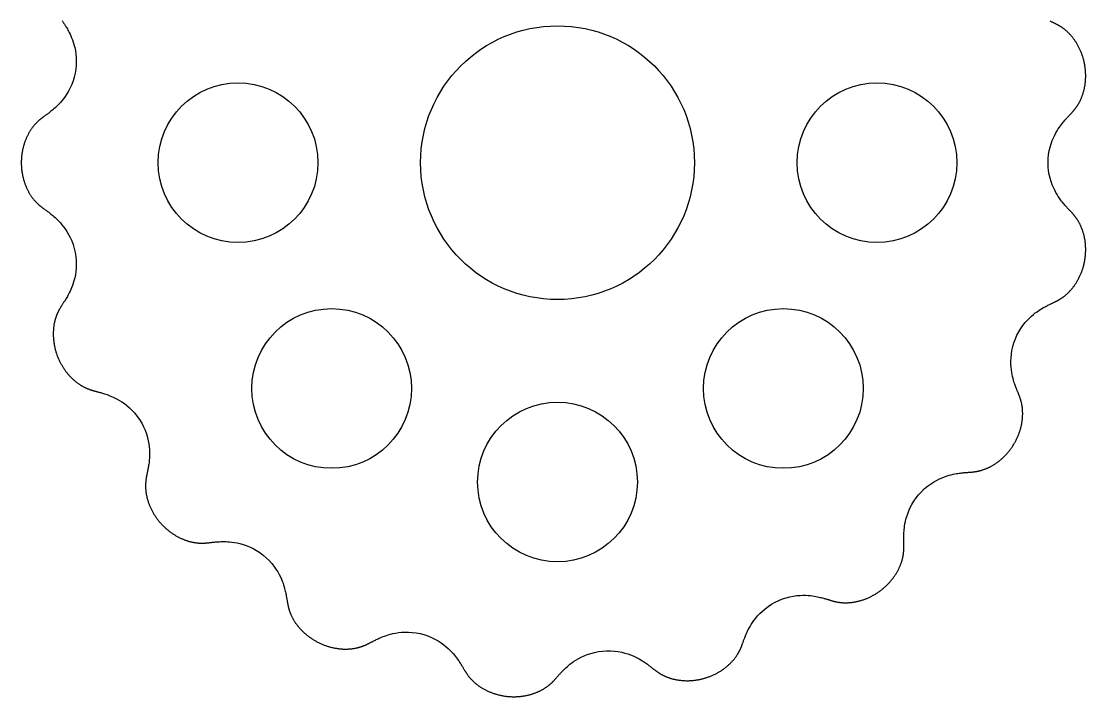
# Model space of a CAD drawing. Header units: metres. Extents: x -22.5 to 24.1, y -23.4 to 23.4.
# Drawn here: x -22.5 to 24.15, y -23.41 to 6.2 of the extents above; entities that cross this region are included whole.
import ezdxf

# ---------------------------------------------------------------- set-up
doc = ezdxf.new("R2010")
doc.units = ezdxf.units.M

msp = doc.modelspace()

# ---------------------------------------------------------------- linework, layer by layer
at = {"color": 7}
msp.add_lwpolyline([(-20.702, 6.218), (-20.689, 6.198), (-20.675, 6.177), (-20.661, 6.155), (-20.646, 6.132), (-20.63, 6.107), (-20.613, 6.08), (-20.594, 6.051), (-20.575, 6.02), (-20.554, 5.986), (-20.531, 5.949), (-20.507, 5.909), (-20.482, 5.864), (-20.454, 5.815), (-20.425, 5.761), (-20.395, 5.701), (-20.362, 5.635), (-20.329, 5.561), (-20.294, 5.479), (-20.259, 5.388), (-20.224, 5.287), (-20.19, 5.176), (-20.159, 5.053), (-20.131, 4.919), (-20.109, 4.773), (-20.094, 4.618), (-20.089, 4.453), (-20.093, 4.282), (-20.11, 4.106), (-20.138, 3.93), (-20.178, 3.756), (-20.228, 3.589), (-20.288, 3.429), (-20.354, 3.28), (-20.425, 3.143), (-20.499, 3.019), (-20.573, 2.906), (-20.646, 2.806), (-20.717, 2.717), (-20.786, 2.637), (-20.851, 2.567), (-20.912, 2.505), (-20.969, 2.45), (-21.022, 2.401), (-21.071, 2.358), (-21.117, 2.319), (-21.159, 2.284), (-21.198, 2.253), (-21.235, 2.224), (-21.268, 2.199), (-21.299, 2.175), (-21.329, 2.153), (-21.356, 2.133), (-21.381, 2.115), (-21.405, 2.098), (-21.427, 2.082), (-21.448, 2.066), (-21.468, 2.052), (-21.487, 2.038), (-21.505, 2.025), (-21.522, 2.012), (-21.539, 2), (-21.555, 1.988), (-21.571, 1.976), (-21.586, 1.965), (-21.601, 1.953), (-21.616, 1.942), (-21.63, 1.931), (-21.644, 1.92), (-21.658, 1.909), (-21.672, 1.897), (-21.685, 1.886), (-21.699, 1.874), (-21.713, 1.863), (-21.726, 1.851), (-21.74, 1.839), (-21.753, 1.827), (-21.767, 1.814), (-21.781, 1.801), (-21.794, 1.788), (-21.808, 1.775), (-21.822, 1.761), (-21.836, 1.747), (-21.85, 1.733), (-21.864, 1.718), (-21.878, 1.703), (-21.892, 1.688), (-21.906, 1.672), (-21.92, 1.656), (-21.934, 1.639), (-21.949, 1.622), (-21.963, 1.604), (-21.977, 1.586), (-21.992, 1.568), (-22.006, 1.549), (-22.021, 1.53), (-22.035, 1.51), (-22.05, 1.49), (-22.064, 1.469), (-22.078, 1.448), (-22.093, 1.426), (-22.107, 1.404), (-22.121, 1.382), (-22.135, 1.359), (-22.149, 1.335), (-22.163, 1.311), (-22.177, 1.287), (-22.19, 1.262), (-22.204, 1.236), (-22.217, 1.211), (-22.23, 1.184), (-22.243, 1.158), (-22.256, 1.131), (-22.269, 1.103), (-22.281, 1.075), (-22.293, 1.047), (-22.305, 1.018), (-22.317, 0.989), (-22.328, 0.959), (-22.339, 0.929), (-22.35, 0.899), (-22.36, 0.868), (-22.37, 0.837), (-22.38, 0.806), (-22.39, 0.774), (-22.399, 0.742), (-22.408, 0.709), (-22.416, 0.677), (-22.424, 0.644), (-22.432, 0.611), (-22.44, 0.577), (-22.446, 0.543), (-22.453, 0.51), (-22.459, 0.475), (-22.465, 0.441), (-22.47, 0.406), (-22.475, 0.372), (-22.48, 0.337), (-22.484, 0.302), (-22.487, 0.267), (-22.49, 0.231), (-22.493, 0.196), (-22.495, 0.16), (-22.497, 0.125), (-22.499, 0.089), (-22.499, 0.054), (-22.5, 0.018), (-22.5, -0.018), (-22.499, -0.054), (-22.499, -0.089), (-22.497, -0.125), (-22.495, -0.16), (-22.493, -0.196), (-22.49, -0.231), (-22.487, -0.267), (-22.484, -0.302), (-22.48, -0.337), (-22.475, -0.372), (-22.47, -0.406), (-22.465, -0.441), (-22.459, -0.475), (-22.453, -0.51), (-22.446, -0.543), (-22.44, -0.577), (-22.432, -0.611), (-22.424, -0.644), (-22.416, -0.677), (-22.408, -0.709), (-22.399, -0.742), (-22.39, -0.774), (-22.38, -0.806), (-22.37, -0.837), (-22.36, -0.868), (-22.35, -0.899), (-22.339, -0.929), (-22.328, -0.959), (-22.317, -0.989), (-22.305, -1.018), (-22.293, -1.047), (-22.281, -1.075), (-22.269, -1.103), (-22.256, -1.131), (-22.243, -1.158), (-22.23, -1.184), (-22.217, -1.211), (-22.204, -1.236), (-22.19, -1.262), (-22.177, -1.287), (-22.163, -1.311), (-22.149, -1.335), (-22.135, -1.359), (-22.121, -1.382), (-22.107, -1.404), (-22.093, -1.426), (-22.078, -1.448), (-22.064, -1.469), (-22.05, -1.49), (-22.035, -1.51), (-22.021, -1.53), (-22.006, -1.549), (-21.992, -1.568), (-21.977, -1.586), (-21.963, -1.604), (-21.949, -1.622), (-21.934, -1.639), (-21.92, -1.656), (-21.906, -1.672), (-21.892, -1.688), (-21.878, -1.703), (-21.864, -1.718), (-21.85, -1.733), (-21.836, -1.747), (-21.822, -1.761), (-21.808, -1.775), (-21.794, -1.788), (-21.781, -1.801), (-21.767, -1.814), (-21.753, -1.827), (-21.74, -1.839), (-21.726, -1.851), (-21.713, -1.863), (-21.699, -1.874), (-21.685, -1.886), (-21.672, -1.897), (-21.658, -1.909), (-21.644, -1.92), (-21.63, -1.931), (-21.616, -1.942), (-21.601, -1.953), (-21.586, -1.965), (-21.571, -1.976), (-21.555, -1.988), (-21.539, -2), (-21.522, -2.012), (-21.505, -2.025), (-21.487, -2.038), (-21.468, -2.052), (-21.448, -2.066), (-21.427, -2.082), (-21.405, -2.098), (-21.381, -2.115), (-21.356, -2.133), (-21.329, -2.153), (-21.299, -2.175), (-21.268, -2.199), (-21.235, -2.224), (-21.198, -2.253), (-21.159, -2.284), (-21.117, -2.319), (-21.071, -2.358), (-21.022, -2.401), (-20.969, -2.45), (-20.912, -2.505), (-20.851, -2.567), (-20.786, -2.637), (-20.717, -2.717), (-20.646, -2.806), (-20.573, -2.906), (-20.499, -3.019), (-20.425, -3.143), (-20.354, -3.28), (-20.288, -3.429), (-20.228, -3.589), (-20.178, -3.756), (-20.138, -3.93), (-20.11, -4.106), (-20.093, -4.282), (-20.089, -4.453), (-20.094, -4.618), (-20.109, -4.773), (-20.131, -4.919), (-20.159, -5.053), (-20.19, -5.176), (-20.224, -5.287), (-20.259, -5.388), (-20.294, -5.479), (-20.329, -5.561), (-20.362, -5.635), (-20.395, -5.701), (-20.425, -5.761), (-20.454, -5.815), (-20.482, -5.864), (-20.507, -5.909), (-20.531, -5.949), (-20.554, -5.986), (-20.575, -6.02), (-20.594, -6.051), (-20.613, -6.08), (-20.63, -6.107), (-20.646, -6.132), (-20.661, -6.155), (-20.675, -6.177), (-20.689, -6.198), (-20.702, -6.218), (-20.714, -6.237), (-20.726, -6.255), (-20.737, -6.273), (-20.748, -6.29), (-20.758, -6.307), (-20.768, -6.323), (-20.778, -6.339), (-20.788, -6.355), (-20.797, -6.371), (-20.806, -6.386), (-20.815, -6.402), (-20.824, -6.417), (-20.833, -6.433), (-20.841, -6.448), (-20.85, -6.464), (-20.858, -6.48), (-20.867, -6.496), (-20.875, -6.512), (-20.883, -6.529), (-20.891, -6.546), (-20.899, -6.563), (-20.907, -6.58), (-20.915, -6.598), (-20.923, -6.616), (-20.931, -6.634), (-20.939, -6.653), (-20.946, -6.672), (-20.954, -6.691), (-20.961, -6.711), (-20.969, -6.731), (-20.976, -6.752), (-20.983, -6.773), (-20.99, -6.794), (-20.997, -6.816), (-21.004, -6.838), (-21.011, -6.861), (-21.017, -6.884), (-21.024, -6.908), (-21.03, -6.932), (-21.036, -6.956), (-21.042, -6.981), (-21.047, -7.006), (-21.052, -7.032), (-21.058, -7.058), (-21.062, -7.084), (-21.067, -7.111), (-21.071, -7.138), (-21.075, -7.166), (-21.079, -7.194), (-21.083, -7.223), (-21.086, -7.251), (-21.089, -7.28), (-21.091, -7.31), (-21.094, -7.34), (-21.095, -7.37), (-21.097, -7.4), (-21.098, -7.431), (-21.099, -7.462), (-21.099, -7.494), (-21.099, -7.525), (-21.099, -7.557), (-21.098, -7.589), (-21.097, -7.622), (-21.095, -7.654), (-21.093, -7.687), (-21.091, -7.72), (-21.088, -7.753), (-21.084, -7.786), (-21.081, -7.82), (-21.076, -7.854), (-21.072, -7.887), (-21.066, -7.921), (-21.061, -7.955), (-21.055, -7.989), (-21.048, -8.023), (-21.041, -8.057), (-21.034, -8.091), (-21.026, -8.126), (-21.018, -8.16), (-21.009, -8.194), (-21, -8.228), (-20.99, -8.262), (-20.98, -8.296), (-20.969, -8.33), (-20.958, -8.364), (-20.947, -8.398), (-20.935, -8.431), (-20.922, -8.465), (-20.91, -8.498), (-20.896, -8.531), (-20.883, -8.564), (-20.869, -8.597), (-20.854, -8.629), (-20.84, -8.662), (-20.824, -8.694), (-20.809, -8.726), (-20.793, -8.757), (-20.776, -8.789), (-20.76, -8.82), (-20.743, -8.85), (-20.725, -8.881), (-20.708, -8.911), (-20.69, -8.94), (-20.671, -8.97), (-20.653, -8.999), (-20.634, -9.027), (-20.615, -9.056), (-20.595, -9.084), (-20.576, -9.111), (-20.556, -9.138), (-20.536, -9.165), (-20.515, -9.191), (-20.495, -9.217), (-20.474, -9.242), (-20.453, -9.267), (-20.432, -9.292), (-20.411, -9.316), (-20.39, -9.339), (-20.369, -9.362), (-20.347, -9.385), (-20.326, -9.407), (-20.304, -9.429), (-20.282, -9.45), (-20.261, -9.471), (-20.239, -9.491), (-20.217, -9.511), (-20.195, -9.531), (-20.174, -9.549), (-20.152, -9.568), (-20.13, -9.586), (-20.109, -9.603), (-20.087, -9.62), (-20.066, -9.637), (-20.044, -9.653), (-20.023, -9.668), (-20.002, -9.683), (-19.981, -9.698), (-19.96, -9.712), (-19.939, -9.726), (-19.918, -9.739), (-19.898, -9.752), (-19.878, -9.765), (-19.857, -9.777), (-19.838, -9.789), (-19.818, -9.8), (-19.798, -9.811), (-19.779, -9.821), (-19.76, -9.831), (-19.741, -9.841), (-19.722, -9.85), (-19.703, -9.859), (-19.685, -9.868), (-19.667, -9.877), (-19.649, -9.885), (-19.631, -9.893), (-19.613, -9.9), (-19.596, -9.907), (-19.578, -9.914), (-19.561, -9.921), (-19.544, -9.928), (-19.527, -9.934), (-19.51, -9.94), (-19.493, -9.946), (-19.476, -9.952), (-19.459, -9.958), (-19.442, -9.963), (-19.425, -9.969), (-19.408, -9.974), (-19.391, -9.979), (-19.373, -9.985), (-19.355, -9.99), (-19.337, -9.995), (-19.319, -10), (-19.299, -10.006), (-19.279, -10.011), (-19.259, -10.017), (-19.237, -10.022), (-19.215, -10.028), (-19.191, -10.035), (-19.167, -10.041), (-19.14, -10.048), (-19.112, -10.055), (-19.083, -10.063), (-19.051, -10.072), (-19.016, -10.081), (-18.979, -10.092), (-18.94, -10.103), (-18.896, -10.116), (-18.849, -10.131), (-18.798, -10.148), (-18.743, -10.167), (-18.682, -10.189), (-18.616, -10.214), (-18.545, -10.244), (-18.467, -10.278), (-18.383, -10.319), (-18.292, -10.366), (-18.195, -10.422), (-18.091, -10.486), (-17.983, -10.562), (-17.87, -10.648), (-17.754, -10.748), (-17.639, -10.859), (-17.525, -10.984), (-17.416, -11.12), (-17.314, -11.265), (-17.221, -11.418), (-17.14, -11.575), (-17.07, -11.733), (-17.013, -11.89), (-16.968, -12.042), (-16.934, -12.187), (-16.909, -12.324), (-16.893, -12.452), (-16.882, -12.571), (-16.877, -12.68), (-16.877, -12.78), (-16.879, -12.871), (-16.883, -12.953), (-16.889, -13.028), (-16.896, -13.097), (-16.903, -13.159), (-16.911, -13.216), (-16.919, -13.267), (-16.926, -13.315), (-16.934, -13.358), (-16.941, -13.398), (-16.949, -13.435), (-16.955, -13.469), (-16.962, -13.501), (-16.968, -13.53), (-16.974, -13.558), (-16.979, -13.584), (-16.984, -13.609), (-16.989, -13.632), (-16.994, -13.655), (-16.998, -13.676), (-17.002, -13.697), (-17.006, -13.717), (-17.01, -13.736), (-17.013, -13.755), (-17.017, -13.774), (-17.02, -13.792), (-17.023, -13.81), (-17.026, -13.828), (-17.029, -13.846), (-17.032, -13.863), (-17.034, -13.881), (-17.036, -13.899), (-17.039, -13.916), (-17.041, -13.934), (-17.043, -13.952), (-17.045, -13.97), (-17.046, -13.989), (-17.048, -14.007), (-17.049, -14.026), (-17.051, -14.045), (-17.052, -14.064), (-17.053, -14.084), (-17.053, -14.103), (-17.054, -14.124), (-17.054, -14.144), (-17.054, -14.165), (-17.054, -14.186), (-17.054, -14.207), (-17.053, -14.229), (-17.052, -14.251), (-17.051, -14.274), (-17.05, -14.297), (-17.048, -14.32), (-17.046, -14.343), (-17.044, -14.367), (-17.042, -14.391), (-17.039, -14.416), (-17.036, -14.441), (-17.032, -14.466), (-17.028, -14.491), (-17.024, -14.517), (-17.02, -14.543), (-17.015, -14.569), (-17.009, -14.596), (-17.004, -14.623), (-16.998, -14.65), (-16.991, -14.678), (-16.984, -14.705), (-16.977, -14.733), (-16.969, -14.762), (-16.961, -14.79), (-16.952, -14.818), (-16.943, -14.847), (-16.934, -14.876), (-16.924, -14.905), (-16.913, -14.934), (-16.902, -14.964), (-16.891, -14.993), (-16.879, -15.023), (-16.867, -15.052), (-16.854, -15.082), (-16.841, -15.112), (-16.828, -15.142), (-16.813, -15.172), (-16.799, -15.202), (-16.784, -15.231), (-16.768, -15.261), (-16.752, -15.291), (-16.736, -15.321), (-16.719, -15.351), (-16.702, -15.38), (-16.684, -15.41), (-16.666, -15.439), (-16.647, -15.469), (-16.628, -15.498), (-16.608, -15.527), (-16.588, -15.556), (-16.568, -15.584), (-16.547, -15.613), (-16.526, -15.641), (-16.504, -15.669), (-16.482, -15.697), (-16.459, -15.725), (-16.437, -15.752), (-16.413, -15.779), (-16.39, -15.806), (-16.366, -15.833), (-16.342, -15.859), (-16.317, -15.885), (-16.292, -15.91), (-16.267, -15.935), (-16.242, -15.96), (-16.216, -15.985), (-16.19, -16.009), (-16.164, -16.033), (-16.137, -16.056), (-16.111, -16.079), (-16.084, -16.102), (-16.057, -16.124), (-16.029, -16.146), (-16.002, -16.167), (-15.974, -16.188), (-15.946, -16.208), (-15.918, -16.228), (-15.89, -16.248), (-15.862, -16.267), (-15.834, -16.285), (-15.806, -16.304), (-15.777, -16.321), (-15.749, -16.339), (-15.72, -16.355), (-15.692, -16.372), (-15.664, -16.388), (-15.635, -16.403), (-15.607, -16.418), (-15.578, -16.432), (-15.55, -16.446), (-15.522, -16.46), (-15.494, -16.473), (-15.466, -16.485), (-15.438, -16.497), (-15.41, -16.509), (-15.382, -16.52), (-15.355, -16.531), (-15.328, -16.541), (-15.3, -16.551), (-15.274, -16.561), (-15.247, -16.57), (-15.22, -16.578), (-15.194, -16.586), (-15.168, -16.594), (-15.142, -16.601), (-15.117, -16.608), (-15.091, -16.615), (-15.066, -16.621), (-15.042, -16.627), (-15.017, -16.632), (-14.993, -16.637), (-14.969, -16.642), (-14.946, -16.646), (-14.923, -16.65), (-14.9, -16.654), (-14.877, -16.657), (-14.855, -16.661), (-14.833, -16.663), (-14.811, -16.666), (-14.79, -16.668), (-14.769, -16.67), (-14.748, -16.672), (-14.728, -16.674), (-14.708, -16.675), (-14.688, -16.676), (-14.669, -16.677), (-14.649, -16.678), (-14.63, -16.678), (-14.611, -16.679), (-14.593, -16.679), (-14.575, -16.679), (-14.556, -16.679), (-14.538, -16.678), (-14.52, -16.678), (-14.503, -16.677), (-14.485, -16.676), (-14.467, -16.675), (-14.449, -16.674), (-14.431, -16.673), (-14.413, -16.672), (-14.395, -16.671), (-14.376, -16.669), (-14.358, -16.667), (-14.338, -16.665), (-14.319, -16.664), (-14.298, -16.661), (-14.277, -16.659), (-14.256, -16.657), (-14.233, -16.654), (-14.209, -16.652), (-14.184, -16.649), (-14.157, -16.646), (-14.129, -16.642), (-14.099, -16.639), (-14.066, -16.636), (-14.032, -16.632), (-13.994, -16.628), (-13.953, -16.625), (-13.909, -16.621), (-13.861, -16.618), (-13.809, -16.615), (-13.751, -16.612), (-13.688, -16.611), (-13.619, -16.61), (-13.543, -16.612), (-13.46, -16.615), (-13.369, -16.622), (-13.269, -16.632), (-13.161, -16.647), (-13.043, -16.669), (-12.917, -16.698), (-12.782, -16.736), (-12.64, -16.784), (-12.492, -16.843), (-12.342, -16.915), (-12.19, -17), (-12.042, -17.096), (-11.899, -17.203), (-11.764, -17.318), (-11.639, -17.44), (-11.527, -17.564), (-11.427, -17.69), (-11.339, -17.814), (-11.264, -17.934), (-11.2, -18.049), (-11.145, -18.157), (-11.099, -18.259), (-11.061, -18.353), (-11.029, -18.44), (-11.002, -18.521), (-10.979, -18.594), (-10.96, -18.662), (-10.944, -18.724), (-10.93, -18.781), (-10.918, -18.833), (-10.908, -18.881), (-10.899, -18.925), (-10.892, -18.965), (-10.885, -19.003), (-10.879, -19.038), (-10.873, -19.07), (-10.868, -19.101), (-10.863, -19.129), (-10.859, -19.156), (-10.855, -19.181), (-10.851, -19.205), (-10.847, -19.228), (-10.843, -19.249), (-10.839, -19.27), (-10.836, -19.291), (-10.832, -19.31), (-10.829, -19.329), (-10.825, -19.348), (-10.822, -19.366), (-10.818, -19.384), (-10.814, -19.402), (-10.811, -19.419), (-10.807, -19.437), (-10.803, -19.454), (-10.799, -19.472), (-10.794, -19.489), (-10.79, -19.506), (-10.785, -19.524), (-10.781, -19.541), (-10.776, -19.559), (-10.771, -19.577), (-10.765, -19.595), (-10.759, -19.613), (-10.754, -19.631), (-10.747, -19.65), (-10.741, -19.668), (-10.734, -19.687), (-10.727, -19.706), (-10.72, -19.726), (-10.712, -19.745), (-10.704, -19.765), (-10.696, -19.785), (-10.687, -19.805), (-10.678, -19.826), (-10.669, -19.847), (-10.659, -19.868), (-10.649, -19.889), (-10.638, -19.91), (-10.627, -19.932), (-10.616, -19.954), (-10.604, -19.976), (-10.592, -19.998), (-10.579, -20.02), (-10.566, -20.042), (-10.552, -20.065), (-10.538, -20.088), (-10.524, -20.111), (-10.509, -20.134), (-10.494, -20.157), (-10.478, -20.18), (-10.461, -20.204), (-10.445, -20.227), (-10.427, -20.25), (-10.41, -20.274), (-10.391, -20.297), (-10.373, -20.321), (-10.353, -20.344), (-10.334, -20.368), (-10.314, -20.391), (-10.293, -20.415), (-10.272, -20.438), (-10.25, -20.462), (-10.228, -20.485), (-10.206, -20.508), (-10.183, -20.531), (-10.159, -20.554), (-10.136, -20.577), (-10.111, -20.599), (-10.087, -20.622), (-10.061, -20.644), (-10.036, -20.666), (-10.01, -20.688), (-9.983, -20.71), (-9.957, -20.731), (-9.929, -20.752), (-9.902, -20.773), (-9.874, -20.794), (-9.846, -20.814), (-9.817, -20.834), (-9.788, -20.854), (-9.759, -20.874), (-9.729, -20.893), (-9.699, -20.912), (-9.669, -20.93), (-9.638, -20.948), (-9.607, -20.966), (-9.576, -20.983), (-9.545, -21), (-9.513, -21.017), (-9.481, -21.033), (-9.449, -21.049), (-9.417, -21.064), (-9.385, -21.079), (-9.352, -21.094), (-9.32, -21.108), (-9.287, -21.121), (-9.254, -21.135), (-9.221, -21.147), (-9.188, -21.16), (-9.155, -21.172), (-9.121, -21.183), (-9.088, -21.194), (-9.055, -21.205), (-9.021, -21.215), (-8.988, -21.224), (-8.955, -21.233), (-8.921, -21.242), (-8.888, -21.25), (-8.855, -21.258), (-8.822, -21.265), (-8.789, -21.272), (-8.756, -21.278), (-8.723, -21.284), (-8.691, -21.29), (-8.658, -21.295), (-8.626, -21.299), (-8.594, -21.304), (-8.562, -21.307), (-8.53, -21.311), (-8.499, -21.314), (-8.468, -21.316), (-8.437, -21.318), (-8.406, -21.32), (-8.375, -21.321), (-8.345, -21.322), (-8.315, -21.323), (-8.286, -21.323), (-8.256, -21.323), (-8.228, -21.322), (-8.199, -21.321), (-8.171, -21.32), (-8.143, -21.318), (-8.115, -21.317), (-8.088, -21.314), (-8.061, -21.312), (-8.035, -21.309), (-8.009, -21.306), (-7.983, -21.303), (-7.958, -21.3), (-7.933, -21.296), (-7.909, -21.292), (-7.885, -21.288), (-7.861, -21.284), (-7.838, -21.279), (-7.815, -21.274), (-7.793, -21.269), (-7.771, -21.264), (-7.749, -21.259), (-7.728, -21.254), (-7.707, -21.248), (-7.687, -21.242), (-7.667, -21.237), (-7.647, -21.231), (-7.628, -21.225), (-7.609, -21.219), (-7.59, -21.212), (-7.572, -21.206), (-7.554, -21.2), (-7.536, -21.193), (-7.519, -21.187), (-7.502, -21.18), (-7.485, -21.173), (-7.468, -21.167), (-7.452, -21.16), (-7.435, -21.153), (-7.419, -21.146), (-7.402, -21.138), (-7.386, -21.131), (-7.37, -21.124), (-7.354, -21.116), (-7.337, -21.108), (-7.321, -21.1), (-7.304, -21.092), (-7.287, -21.083), (-7.269, -21.074), (-7.251, -21.065), (-7.232, -21.055), (-7.213, -21.045), (-7.193, -21.035), (-7.172, -21.024), (-7.15, -21.012), (-7.126, -21), (-7.101, -20.987), (-7.075, -20.973), (-7.046, -20.958), (-7.016, -20.943), (-6.983, -20.926), (-6.947, -20.908), (-6.908, -20.889), (-6.865, -20.869), (-6.818, -20.848), (-6.767, -20.825), (-6.71, -20.801), (-6.647, -20.776), (-6.578, -20.75), (-6.501, -20.723), (-6.416, -20.696), (-6.321, -20.67), (-6.217, -20.644), (-6.102, -20.621), (-5.976, -20.601), (-5.839, -20.587), (-5.692, -20.578), (-5.535, -20.579), (-5.37, -20.589), (-5.199, -20.61), (-5.026, -20.643), (-4.853, -20.688), (-4.685, -20.744), (-4.523, -20.811), (-4.37, -20.885), (-4.229, -20.965), (-4.099, -21.049), (-3.983, -21.133), (-3.879, -21.218), (-3.786, -21.3), (-3.704, -21.379), (-3.632, -21.454), (-3.569, -21.524), (-3.513, -21.591), (-3.464, -21.652), (-3.42, -21.709), (-3.382, -21.762), (-3.348, -21.811), (-3.317, -21.856), (-3.29, -21.898), (-3.265, -21.937), (-3.243, -21.972), (-3.222, -22.006), (-3.203, -22.036), (-3.186, -22.065), (-3.17, -22.092), (-3.155, -22.117), (-3.141, -22.141), (-3.128, -22.163), (-3.116, -22.184), (-3.104, -22.204), (-3.092, -22.223), (-3.081, -22.242), (-3.071, -22.26), (-3.06, -22.277), (-3.05, -22.293), (-3.04, -22.309), (-3.03, -22.325), (-3.02, -22.341), (-3.01, -22.356), (-3, -22.371), (-2.99, -22.386), (-2.98, -22.401), (-2.97, -22.415), (-2.96, -22.43), (-2.95, -22.445), (-2.939, -22.459), (-2.929, -22.474), (-2.918, -22.489), (-2.906, -22.503), (-2.895, -22.518), (-2.883, -22.533), (-2.871, -22.548), (-2.859, -22.563), (-2.846, -22.578), (-2.833, -22.593), (-2.82, -22.608), (-2.806, -22.624), (-2.792, -22.639), (-2.777, -22.655), (-2.762, -22.67), (-2.747, -22.686), (-2.731, -22.702), (-2.715, -22.718), (-2.699, -22.734), (-2.682, -22.75), (-2.664, -22.766), (-2.646, -22.782), (-2.628, -22.798), (-2.609, -22.815), (-2.59, -22.831), (-2.57, -22.847), (-2.55, -22.863), (-2.529, -22.88), (-2.508, -22.896), (-2.486, -22.912), (-2.464, -22.928), (-2.441, -22.944), (-2.418, -22.96), (-2.395, -22.976), (-2.371, -22.992), (-2.346, -23.007), (-2.321, -23.023), (-2.296, -23.038), (-2.27, -23.053), (-2.244, -23.068), (-2.217, -23.083), (-2.19, -23.098), (-2.162, -23.112), (-2.134, -23.127), (-2.106, -23.141), (-2.077, -23.154), (-2.048, -23.168), (-2.018, -23.181), (-1.988, -23.194), (-1.958, -23.207), (-1.927, -23.219), (-1.896, -23.231), (-1.864, -23.243), (-1.833, -23.255), (-1.801, -23.266), (-1.768, -23.276), (-1.736, -23.287), (-1.703, -23.297), (-1.669, -23.307), (-1.636, -23.316), (-1.602, -23.325), (-1.568, -23.333), (-1.534, -23.341), (-1.5, -23.349), (-1.465, -23.356), (-1.43, -23.363), (-1.396, -23.369), (-1.361, -23.375), (-1.325, -23.381), (-1.29, -23.386), (-1.255, -23.39), (-1.219, -23.395), (-1.184, -23.398), (-1.148, -23.402), (-1.113, -23.404), (-1.077, -23.407), (-1.042, -23.409), (-1.006, -23.41), (-0.971, -23.411), (-0.935, -23.412), (-0.9, -23.412), (-0.864, -23.411), (-0.829, -23.41), (-0.794, -23.409), (-0.759, -23.408), (-0.724, -23.405), (-0.689, -23.403), (-0.655, -23.4), (-0.62, -23.396), (-0.586, -23.393), (-0.552, -23.388), (-0.518, -23.384), (-0.485, -23.379), (-0.451, -23.373), (-0.418, -23.367), (-0.386, -23.361), (-0.353, -23.354), (-0.321, -23.348), (-0.289, -23.34), (-0.258, -23.333), (-0.226, -23.325), (-0.196, -23.316), (-0.165, -23.308), (-0.135, -23.299), (-0.105, -23.29), (-0.076, -23.28), (-0.047, -23.27), (-0.018, -23.26), (0.01, -23.25), (0.038, -23.24), (0.065, -23.229), (0.092, -23.218), (0.118, -23.207), (0.144, -23.196), (0.17, -23.184), (0.195, -23.173), (0.22, -23.161), (0.244, -23.149), (0.267, -23.137), (0.291, -23.125), (0.314, -23.113), (0.336, -23.1), (0.358, -23.088), (0.379, -23.075), (0.4, -23.063), (0.421, -23.05), (0.441, -23.038), (0.461, -23.025), (0.48, -23.012), (0.499, -23), (0.517, -22.987), (0.535, -22.974), (0.552, -22.962), (0.569, -22.949), (0.586, -22.936), (0.602, -22.924), (0.618, -22.911), (0.634, -22.899), (0.649, -22.886), (0.664, -22.874), (0.678, -22.861), (0.693, -22.849), (0.707, -22.836), (0.72, -22.824), (0.734, -22.812), (0.747, -22.799), (0.76, -22.787), (0.773, -22.774), (0.785, -22.762), (0.798, -22.749), (0.811, -22.737), (0.823, -22.724), (0.835, -22.711), (0.848, -22.698), (0.861, -22.684), (0.873, -22.67), (0.886, -22.656), (0.899, -22.642), (0.913, -22.627), (0.926, -22.611), (0.941, -22.595), (0.956, -22.578), (0.971, -22.56), (0.987, -22.542), (1.004, -22.522), (1.023, -22.501), (1.042, -22.479), (1.063, -22.456), (1.085, -22.43), (1.11, -22.403), (1.136, -22.374), (1.165, -22.343), (1.197, -22.309), (1.232, -22.273), (1.271, -22.234), (1.314, -22.192), (1.362, -22.147), (1.416, -22.098), (1.476, -22.046), (1.544, -21.991), (1.621, -21.933), (1.706, -21.872), (1.803, -21.809), (1.91, -21.745), (2.029, -21.682), (2.161, -21.62), (2.305, -21.562), (2.46, -21.511), (2.624, -21.467), (2.797, -21.432), (2.973, -21.409), (3.151, -21.398), (3.327, -21.399), (3.498, -21.41), (3.661, -21.432), (3.814, -21.461), (3.956, -21.497), (4.087, -21.537), (4.205, -21.58), (4.313, -21.624), (4.409, -21.668), (4.496, -21.711), (4.574, -21.753), (4.644, -21.794), (4.707, -21.832), (4.763, -21.868), (4.814, -21.901), (4.86, -21.933), (4.901, -21.962), (4.939, -21.99), (4.974, -22.015), (5.005, -22.039), (5.034, -22.062), (5.061, -22.083), (5.086, -22.102), (5.11, -22.12), (5.132, -22.138), (5.152, -22.154), (5.172, -22.169), (5.19, -22.184), (5.208, -22.198), (5.225, -22.211), (5.242, -22.224), (5.258, -22.236), (5.273, -22.248), (5.289, -22.26), (5.304, -22.271), (5.318, -22.282), (5.333, -22.293), (5.348, -22.303), (5.362, -22.313), (5.377, -22.324), (5.392, -22.334), (5.406, -22.344), (5.421, -22.354), (5.436, -22.363), (5.452, -22.373), (5.467, -22.383), (5.483, -22.393), (5.499, -22.402), (5.515, -22.412), (5.531, -22.421), (5.548, -22.431), (5.566, -22.44), (5.583, -22.45), (5.601, -22.459), (5.619, -22.469), (5.638, -22.478), (5.657, -22.487), (5.676, -22.497), (5.696, -22.506), (5.717, -22.515), (5.737, -22.524), (5.759, -22.533), (5.78, -22.542), (5.802, -22.55), (5.825, -22.559), (5.847, -22.567), (5.871, -22.576), (5.895, -22.584), (5.919, -22.592), (5.943, -22.6), (5.968, -22.608), (5.994, -22.615), (6.02, -22.622), (6.046, -22.629), (6.073, -22.636), (6.1, -22.643), (6.128, -22.649), (6.156, -22.655), (6.184, -22.661), (6.213, -22.667), (6.242, -22.672), (6.272, -22.677), (6.301, -22.681), (6.332, -22.686), (6.362, -22.69), (6.393, -22.693), (6.424, -22.696), (6.456, -22.699), (6.488, -22.702), (6.52, -22.704), (6.552, -22.706), (6.585, -22.707), (6.618, -22.708), (6.651, -22.709), (6.684, -22.709), (6.718, -22.709), (6.751, -22.708), (6.785, -22.707), (6.819, -22.705), (6.853, -22.703), (6.888, -22.701), (6.922, -22.698), (6.957, -22.694), (6.991, -22.691), (7.026, -22.686), (7.061, -22.682), (7.095, -22.676), (7.13, -22.671), (7.165, -22.665), (7.2, -22.658), (7.235, -22.651), (7.269, -22.644), (7.304, -22.636), (7.339, -22.627), (7.373, -22.619), (7.408, -22.609), (7.442, -22.6), (7.476, -22.59), (7.51, -22.579), (7.544, -22.568), (7.578, -22.557), (7.612, -22.545), (7.645, -22.533), (7.678, -22.52), (7.711, -22.507), (7.744, -22.494), (7.776, -22.48), (7.808, -22.466), (7.84, -22.451), (7.872, -22.436), (7.903, -22.421), (7.934, -22.405), (7.964, -22.39), (7.995, -22.373), (8.024, -22.357), (8.054, -22.34), (8.083, -22.323), (8.112, -22.306), (8.14, -22.288), (8.168, -22.27), (8.196, -22.252), (8.223, -22.234), (8.25, -22.216), (8.276, -22.197), (8.302, -22.178), (8.327, -22.159), (8.352, -22.14), (8.377, -22.121), (8.401, -22.101), (8.425, -22.082), (8.448, -22.062), (8.47, -22.043), (8.493, -22.023), (8.514, -22.003), (8.536, -21.983), (8.556, -21.963), (8.577, -21.943), (8.596, -21.923), (8.616, -21.903), (8.635, -21.884), (8.653, -21.864), (8.671, -21.844), (8.688, -21.824), (8.705, -21.804), (8.722, -21.785), (8.738, -21.765), (8.753, -21.746), (8.769, -21.727), (8.783, -21.707), (8.798, -21.688), (8.811, -21.669), (8.825, -21.651), (8.838, -21.632), (8.85, -21.614), (8.863, -21.595), (8.875, -21.577), (8.886, -21.559), (8.897, -21.541), (8.908, -21.524), (8.918, -21.506), (8.928, -21.489), (8.938, -21.472), (8.947, -21.455), (8.956, -21.438), (8.965, -21.421), (8.974, -21.404), (8.982, -21.388), (8.99, -21.371), (8.998, -21.355), (9.006, -21.339), (9.013, -21.322), (9.021, -21.306), (9.028, -21.29), (9.035, -21.274), (9.042, -21.257), (9.049, -21.24), (9.056, -21.224), (9.063, -21.207), (9.07, -21.189), (9.076, -21.172), (9.083, -21.153), (9.091, -21.135), (9.098, -21.115), (9.105, -21.095), (9.113, -21.075), (9.121, -21.053), (9.129, -21.03), (9.138, -21.006), (9.147, -20.98), (9.157, -20.953), (9.168, -20.924), (9.18, -20.893), (9.192, -20.859), (9.206, -20.823), (9.221, -20.784), (9.238, -20.742), (9.257, -20.697), (9.279, -20.647), (9.303, -20.593), (9.331, -20.535), (9.362, -20.471), (9.399, -20.402), (9.441, -20.328), (9.489, -20.247), (9.545, -20.161), (9.61, -20.069), (9.685, -19.972), (9.77, -19.87), (9.868, -19.766), (9.978, -19.66), (10.101, -19.555), (10.236, -19.453), (10.382, -19.358), (10.537, -19.27), (10.697, -19.193), (10.862, -19.127), (11.025, -19.073), (11.186, -19.032), (11.341, -19.001), (11.489, -18.981), (11.627, -18.97), (11.756, -18.965), (11.874, -18.966), (11.982, -18.972), (12.081, -18.98), (12.171, -18.991), (12.253, -19.003), (12.326, -19.015), (12.394, -19.029), (12.454, -19.042), (12.51, -19.055), (12.56, -19.067), (12.606, -19.079), (12.649, -19.091), (12.688, -19.102), (12.723, -19.112), (12.757, -19.122), (12.788, -19.131), (12.816, -19.14), (12.843, -19.148), (12.869, -19.156), (12.893, -19.164), (12.916, -19.171), (12.938, -19.177), (12.959, -19.184), (12.979, -19.19), (12.998, -19.195), (13.017, -19.201), (13.036, -19.206), (13.054, -19.211), (13.072, -19.216), (13.089, -19.221), (13.107, -19.225), (13.124, -19.23), (13.142, -19.234), (13.159, -19.238), (13.176, -19.242), (13.194, -19.246), (13.211, -19.25), (13.229, -19.253), (13.247, -19.257), (13.265, -19.26), (13.283, -19.264), (13.302, -19.267), (13.321, -19.27), (13.34, -19.273), (13.359, -19.275), (13.379, -19.278), (13.399, -19.28), (13.419, -19.282), (13.44, -19.284), (13.461, -19.286), (13.482, -19.288), (13.504, -19.289), (13.526, -19.29), (13.549, -19.291), (13.572, -19.292), (13.595, -19.293), (13.618, -19.293), (13.642, -19.293), (13.667, -19.293), (13.691, -19.292), (13.716, -19.291), (13.742, -19.29), (13.768, -19.288), (13.794, -19.287), (13.82, -19.284), (13.847, -19.282), (13.874, -19.279), (13.901, -19.276), (13.929, -19.272), (13.957, -19.268), (13.985, -19.264), (14.014, -19.259), (14.042, -19.254), (14.071, -19.249), (14.101, -19.243), (14.13, -19.236), (14.16, -19.229), (14.19, -19.222), (14.22, -19.214), (14.25, -19.206), (14.28, -19.198), (14.311, -19.189), (14.341, -19.179), (14.372, -19.169), (14.403, -19.159), (14.434, -19.148), (14.465, -19.137), (14.496, -19.125), (14.527, -19.113), (14.559, -19.1), (14.59, -19.087), (14.621, -19.073), (14.652, -19.059), (14.683, -19.044), (14.714, -19.029), (14.745, -19.014), (14.776, -18.998), (14.807, -18.981), (14.838, -18.965), (14.868, -18.947), (14.899, -18.93), (14.929, -18.911), (14.959, -18.893), (14.989, -18.874), (15.019, -18.854), (15.049, -18.835), (15.078, -18.814), (15.107, -18.794), (15.136, -18.773), (15.164, -18.752), (15.193, -18.73), (15.221, -18.708), (15.248, -18.685), (15.276, -18.663), (15.303, -18.64), (15.33, -18.616), (15.356, -18.592), (15.382, -18.569), (15.408, -18.544), (15.433, -18.52), (15.458, -18.495), (15.483, -18.47), (15.507, -18.445), (15.531, -18.419), (15.554, -18.394), (15.577, -18.368), (15.599, -18.342), (15.621, -18.316), (15.643, -18.29), (15.664, -18.263), (15.685, -18.237), (15.705, -18.21), (15.725, -18.183), (15.744, -18.157), (15.763, -18.13), (15.781, -18.103), (15.799, -18.076), (15.817, -18.049), (15.834, -18.022), (15.85, -17.995), (15.866, -17.969), (15.882, -17.942), (15.897, -17.915), (15.911, -17.888), (15.925, -17.862), (15.939, -17.835), (15.952, -17.809), (15.965, -17.783), (15.977, -17.757), (15.989, -17.731), (16, -17.705), (16.011, -17.679), (16.022, -17.654), (16.032, -17.629), (16.042, -17.604), (16.051, -17.579), (16.06, -17.554), (16.068, -17.53), (16.076, -17.506), (16.084, -17.482), (16.091, -17.459), (16.098, -17.435), (16.104, -17.412), (16.11, -17.39), (16.116, -17.367), (16.122, -17.345), (16.127, -17.323), (16.132, -17.302), (16.136, -17.28), (16.141, -17.259), (16.144, -17.239), (16.148, -17.218), (16.152, -17.198), (16.155, -17.178), (16.158, -17.159), (16.16, -17.139), (16.163, -17.12), (16.165, -17.101), (16.167, -17.083), (16.169, -17.064), (16.171, -17.046), (16.172, -17.028), (16.173, -17.01), (16.175, -16.992), (16.176, -16.974), (16.177, -16.956), (16.177, -16.939), (16.178, -16.921), (16.178, -16.903), (16.179, -16.885), (16.179, -16.866), (16.179, -16.848), (16.179, -16.829), (16.179, -16.81), (16.179, -16.79), (16.179, -16.769), (16.179, -16.748), (16.178, -16.726), (16.178, -16.703), (16.177, -16.679), (16.177, -16.654), (16.176, -16.627), (16.176, -16.598), (16.175, -16.568), (16.175, -16.535), (16.174, -16.5), (16.174, -16.462), (16.174, -16.421), (16.175, -16.377), (16.176, -16.328), (16.178, -16.275), (16.181, -16.218), (16.185, -16.154), (16.191, -16.085), (16.199, -16.009), (16.211, -15.926), (16.226, -15.836), (16.246, -15.737), (16.271, -15.63), (16.304, -15.514), (16.345, -15.39), (16.396, -15.259), (16.458, -15.122), (16.531, -14.981), (16.617, -14.837), (16.716, -14.694), (16.826, -14.555), (16.946, -14.423), (17.074, -14.3), (17.207, -14.188), (17.342, -14.088), (17.476, -14.001), (17.607, -13.926), (17.733, -13.863), (17.853, -13.81), (17.966, -13.766), (18.071, -13.731), (18.168, -13.701), (18.257, -13.678), (18.339, -13.658), (18.414, -13.643), (18.483, -13.63), (18.546, -13.62), (18.603, -13.612), (18.656, -13.605), (18.704, -13.599), (18.749, -13.595), (18.79, -13.591), (18.827, -13.587), (18.863, -13.584), (18.895, -13.582), (18.926, -13.579), (18.954, -13.577), (18.981, -13.575), (19.007, -13.574), (19.031, -13.572), (19.054, -13.57), (19.076, -13.569), (19.097, -13.567), (19.117, -13.565), (19.137, -13.564), (19.157, -13.562), (19.175, -13.56), (19.194, -13.558), (19.212, -13.556), (19.23, -13.554), (19.248, -13.552), (19.266, -13.55), (19.283, -13.547), (19.301, -13.545), (19.319, -13.542), (19.336, -13.539), (19.354, -13.536), (19.372, -13.533), (19.39, -13.53), (19.408, -13.526), (19.427, -13.523), (19.445, -13.519), (19.464, -13.515), (19.483, -13.51), (19.502, -13.505), (19.522, -13.5), (19.541, -13.495), (19.561, -13.49), (19.582, -13.484), (19.602, -13.478), (19.623, -13.471), (19.644, -13.464), (19.665, -13.457), (19.687, -13.45), (19.708, -13.442), (19.73, -13.434), (19.753, -13.425), (19.775, -13.416), (19.798, -13.407), (19.821, -13.397), (19.844, -13.387), (19.868, -13.376), (19.891, -13.365), (19.915, -13.354), (19.939, -13.342), (19.963, -13.33), (19.987, -13.317), (20.012, -13.304), (20.037, -13.29), (20.061, -13.276), (20.086, -13.261), (20.111, -13.246), (20.136, -13.231), (20.161, -13.215), (20.186, -13.198), (20.212, -13.181), (20.237, -13.164), (20.262, -13.146), (20.287, -13.127), (20.313, -13.108), (20.338, -13.089), (20.363, -13.069), (20.388, -13.049), (20.413, -13.028), (20.438, -13.007), (20.463, -12.985), (20.488, -12.963), (20.512, -12.941), (20.537, -12.918), (20.561, -12.894), (20.585, -12.87), (20.609, -12.846), (20.633, -12.821), (20.657, -12.796), (20.68, -12.771), (20.703, -12.745), (20.726, -12.718), (20.749, -12.692), (20.771, -12.664), (20.793, -12.637), (20.815, -12.609), (20.837, -12.581), (20.858, -12.553), (20.878, -12.524), (20.899, -12.495), (20.919, -12.465), (20.939, -12.436), (20.958, -12.406), (20.977, -12.376), (20.996, -12.345), (21.014, -12.315), (21.032, -12.284), (21.05, -12.253), (21.067, -12.221), (21.083, -12.19), (21.099, -12.158), (21.115, -12.127), (21.13, -12.095), (21.145, -12.063), (21.16, -12.031), (21.174, -11.999), (21.187, -11.966), (21.2, -11.934), (21.213, -11.902), (21.225, -11.87), (21.237, -11.837), (21.248, -11.805), (21.259, -11.773), (21.269, -11.74), (21.279, -11.708), (21.288, -11.676), (21.297, -11.644), (21.305, -11.612), (21.313, -11.58), (21.321, -11.548), (21.328, -11.517), (21.335, -11.485), (21.341, -11.454), (21.347, -11.423), (21.352, -11.392), (21.357, -11.361), (21.361, -11.331), (21.365, -11.301), (21.369, -11.271), (21.372, -11.241), (21.375, -11.212), (21.378, -11.183), (21.38, -11.154), (21.382, -11.125), (21.383, -11.097), (21.384, -11.069), (21.385, -11.042), (21.385, -11.014), (21.385, -10.988), (21.385, -10.961), (21.384, -10.935), (21.383, -10.909), (21.382, -10.884), (21.381, -10.859), (21.379, -10.834), (21.377, -10.81), (21.375, -10.786), (21.373, -10.762), (21.37, -10.739), (21.367, -10.716), (21.364, -10.694), (21.361, -10.672), (21.357, -10.651), (21.354, -10.629), (21.35, -10.609), (21.346, -10.588), (21.342, -10.568), (21.338, -10.548), (21.334, -10.529), (21.329, -10.51), (21.325, -10.491), (21.32, -10.473), (21.315, -10.454), (21.31, -10.436), (21.305, -10.419), (21.3, -10.401), (21.295, -10.384), (21.289, -10.367), (21.284, -10.35), (21.278, -10.333), (21.273, -10.316), (21.267, -10.299), (21.261, -10.282), (21.255, -10.265), (21.248, -10.248), (21.242, -10.231), (21.235, -10.213), (21.228, -10.195), (21.221, -10.177), (21.213, -10.158), (21.206, -10.139), (21.197, -10.118), (21.189, -10.097), (21.18, -10.075), (21.17, -10.052), (21.16, -10.028), (21.149, -10.002), (21.138, -9.974), (21.126, -9.944), (21.113, -9.912), (21.099, -9.877), (21.085, -9.84), (21.07, -9.799), (21.053, -9.754), (21.036, -9.706), (21.018, -9.652), (21, -9.593), (20.98, -9.528), (20.961, -9.456), (20.941, -9.376), (20.923, -9.288), (20.905, -9.191), (20.889, -9.084), (20.877, -8.967), (20.869, -8.839), (20.868, -8.701), (20.874, -8.553), (20.889, -8.396), (20.915, -8.233), (20.952, -8.065), (21.002, -7.895), (21.064, -7.728), (21.136, -7.565), (21.217, -7.41), (21.306, -7.266), (21.399, -7.133), (21.494, -7.013), (21.589, -6.906), (21.682, -6.81), (21.772, -6.726), (21.858, -6.653), (21.939, -6.588), (22.015, -6.532), (22.086, -6.483), (22.152, -6.44), (22.212, -6.403), (22.268, -6.369), (22.32, -6.34), (22.368, -6.314), (22.411, -6.291), (22.452, -6.27), (22.489, -6.251), (22.524, -6.234), (22.556, -6.218), (22.586, -6.203), (22.614, -6.19), (22.641, -6.177), (22.665, -6.166), (22.689, -6.155), (22.711, -6.144), (22.732, -6.134), (22.752, -6.125), (22.771, -6.115), (22.79, -6.106), (22.808, -6.098), (22.826, -6.089), (22.843, -6.081), (22.859, -6.072), (22.876, -6.064), (22.892, -6.055), (22.908, -6.047), (22.923, -6.038), (22.939, -6.03), (22.954, -6.021), (22.97, -6.012), (22.985, -6.003), (23.001, -5.994), (23.016, -5.985), (23.032, -5.975), (23.048, -5.966), (23.064, -5.955), (23.079, -5.945), (23.095, -5.935), (23.111, -5.924), (23.128, -5.912), (23.144, -5.901), (23.16, -5.889), (23.177, -5.877), (23.194, -5.864), (23.211, -5.851), (23.228, -5.837), (23.245, -5.824), (23.262, -5.809), (23.279, -5.795), (23.297, -5.78), (23.314, -5.764), (23.332, -5.748), (23.35, -5.732), (23.368, -5.715), (23.385, -5.698), (23.403, -5.68), (23.421, -5.662), (23.439, -5.643), (23.457, -5.624), (23.476, -5.604), (23.494, -5.584), (23.512, -5.563), (23.53, -5.542), (23.548, -5.521), (23.566, -5.499), (23.584, -5.476), (23.601, -5.453), (23.619, -5.43), (23.637, -5.406), (23.654, -5.382), (23.672, -5.357), (23.689, -5.332), (23.706, -5.306), (23.723, -5.28), (23.74, -5.253), (23.756, -5.226), (23.773, -5.199), (23.789, -5.171), (23.805, -5.142), (23.821, -5.114), (23.836, -5.085), (23.851, -5.055), (23.866, -5.025), (23.881, -4.995), (23.895, -4.964), (23.909, -4.933), (23.923, -4.902), (23.936, -4.871), (23.949, -4.839), (23.962, -4.807), (23.974, -4.774), (23.986, -4.741), (23.997, -4.708), (24.008, -4.675), (24.019, -4.641), (24.03, -4.608), (24.04, -4.574), (24.049, -4.54), (24.058, -4.505), (24.067, -4.471), (24.075, -4.436), (24.083, -4.401), (24.09, -4.367), (24.097, -4.332), (24.104, -4.296), (24.11, -4.261), (24.115, -4.226), (24.121, -4.191), (24.125, -4.156), (24.13, -4.12), (24.133, -4.085), (24.137, -4.05), (24.14, -4.014), (24.142, -3.979), (24.144, -3.944), (24.145, -3.909), (24.147, -3.874), (24.147, -3.839), (24.147, -3.805), (24.147, -3.77), (24.146, -3.736), (24.145, -3.701), (24.144, -3.667), (24.142, -3.633), (24.139, -3.6), (24.137, -3.566), (24.133, -3.533), (24.13, -3.5), (24.126, -3.468), (24.121, -3.435), (24.117, -3.403), (24.112, -3.371), (24.106, -3.34), (24.1, -3.309), (24.094, -3.278), (24.088, -3.248), (24.081, -3.218), (24.074, -3.188), (24.067, -3.159), (24.059, -3.13), (24.051, -3.101), (24.043, -3.073), (24.035, -3.045), (24.026, -3.018), (24.017, -2.991), (24.008, -2.964), (23.999, -2.938), (23.99, -2.913), (23.98, -2.887), (23.97, -2.863), (23.96, -2.838), (23.95, -2.815), (23.94, -2.791), (23.93, -2.768), (23.919, -2.746), (23.909, -2.724), (23.898, -2.702), (23.887, -2.681), (23.876, -2.66), (23.866, -2.64), (23.855, -2.62), (23.844, -2.601), (23.833, -2.582), (23.822, -2.563), (23.811, -2.545), (23.8, -2.527), (23.789, -2.51), (23.778, -2.493), (23.767, -2.476), (23.756, -2.46), (23.744, -2.444), (23.733, -2.429), (23.722, -2.413), (23.711, -2.398), (23.7, -2.384), (23.689, -2.369), (23.678, -2.355), (23.667, -2.341), (23.656, -2.327), (23.644, -2.313), (23.633, -2.299), (23.621, -2.286), (23.61, -2.272), (23.598, -2.259), (23.586, -2.245), (23.574, -2.231), (23.561, -2.217), (23.548, -2.203), (23.535, -2.189), (23.521, -2.174), (23.507, -2.159), (23.492, -2.143), (23.477, -2.127), (23.461, -2.109), (23.443, -2.091), (23.425, -2.072), (23.406, -2.052), (23.386, -2.031), (23.364, -2.008), (23.341, -1.983), (23.316, -1.956), (23.29, -1.927), (23.261, -1.895), (23.231, -1.86), (23.198, -1.822), (23.162, -1.779), (23.124, -1.732), (23.083, -1.68), (23.039, -1.621), (22.993, -1.556), (22.944, -1.483), (22.893, -1.401), (22.841, -1.309), (22.787, -1.207), (22.733, -1.093), (22.681, -0.968), (22.632, -0.83), (22.588, -0.681), (22.552, -0.522), (22.523, -0.353), (22.506, -0.178), (22.5, 0), (22.5, 0), (22.506, 0.178), (22.523, 0.353), (22.552, 0.522), (22.588, 0.681), (22.632, 0.83), (22.681, 0.968), (22.733, 1.093), (22.787, 1.207), (22.841, 1.309), (22.893, 1.401), (22.944, 1.483), (22.993, 1.556), (23.039, 1.621), (23.083, 1.68), (23.124, 1.732), (23.162, 1.779), (23.198, 1.822), (23.231, 1.86), (23.261, 1.895), (23.29, 1.927), (23.316, 1.956), (23.341, 1.983), (23.364, 2.008), (23.386, 2.031), (23.406, 2.052), (23.425, 2.072), (23.443, 2.091), (23.461, 2.109), (23.477, 2.127), (23.492, 2.143), (23.507, 2.159), (23.521, 2.174), (23.535, 2.189), (23.548, 2.203), (23.561, 2.217), (23.574, 2.231), (23.586, 2.245), (23.598, 2.259), (23.61, 2.272), (23.621, 2.286), (23.633, 2.299), (23.644, 2.313), (23.656, 2.327), (23.667, 2.341), (23.678, 2.355), (23.689, 2.369), (23.7, 2.384), (23.711, 2.398), (23.722, 2.413), (23.733, 2.429), (23.744, 2.444), (23.756, 2.46), (23.767, 2.476), (23.778, 2.493), (23.789, 2.51), (23.8, 2.527), (23.811, 2.545), (23.822, 2.563), (23.833, 2.582), (23.844, 2.601), (23.855, 2.62), (23.866, 2.64), (23.876, 2.66), (23.887, 2.681), (23.898, 2.702), (23.909, 2.724), (23.919, 2.746), (23.93, 2.768), (23.94, 2.791), (23.95, 2.815), (23.96, 2.838), (23.97, 2.863), (23.98, 2.887), (23.99, 2.913), (23.999, 2.938), (24.008, 2.964), (24.017, 2.991), (24.026, 3.018), (24.035, 3.045), (24.043, 3.073), (24.051, 3.101), (24.059, 3.13), (24.067, 3.159), (24.074, 3.188), (24.081, 3.218), (24.088, 3.248), (24.094, 3.278), (24.1, 3.309), (24.106, 3.34), (24.112, 3.371), (24.117, 3.403), (24.121, 3.435), (24.126, 3.468), (24.13, 3.5), (24.133, 3.533), (24.137, 3.566), (24.139, 3.6), (24.142, 3.633), (24.144, 3.667), (24.145, 3.701), (24.146, 3.736), (24.147, 3.77), (24.147, 3.805), (24.147, 3.839), (24.147, 3.874), (24.145, 3.909), (24.144, 3.944), (24.142, 3.979), (24.14, 4.014), (24.137, 4.05), (24.133, 4.085), (24.13, 4.12), (24.125, 4.156), (24.121, 4.191), (24.115, 4.226), (24.11, 4.261), (24.104, 4.296), (24.097, 4.332), (24.09, 4.367), (24.083, 4.401), (24.075, 4.436), (24.067, 4.471), (24.058, 4.505), (24.049, 4.54), (24.04, 4.574), (24.03, 4.608), (24.019, 4.641), (24.008, 4.675), (23.997, 4.708), (23.986, 4.741), (23.974, 4.774), (23.962, 4.807), (23.949, 4.839), (23.936, 4.871), (23.923, 4.902), (23.909, 4.933), (23.895, 4.964), (23.881, 4.995), (23.866, 5.025), (23.851, 5.055), (23.836, 5.085), (23.821, 5.114), (23.805, 5.142), (23.789, 5.171), (23.773, 5.199), (23.756, 5.226), (23.74, 5.253), (23.723, 5.28), (23.706, 5.306), (23.689, 5.332), (23.672, 5.357), (23.654, 5.382), (23.637, 5.406), (23.619, 5.43), (23.601, 5.453), (23.584, 5.476), (23.566, 5.499), (23.548, 5.521), (23.53, 5.542), (23.512, 5.563), (23.494, 5.584), (23.476, 5.604), (23.457, 5.624), (23.439, 5.643), (23.421, 5.662), (23.403, 5.68), (23.385, 5.698), (23.368, 5.715), (23.35, 5.732), (23.332, 5.748), (23.314, 5.764), (23.297, 5.78), (23.279, 5.795), (23.262, 5.809), (23.245, 5.824), (23.228, 5.837), (23.211, 5.851), (23.194, 5.864), (23.177, 5.877), (23.16, 5.889), (23.144, 5.901), (23.128, 5.912), (23.111, 5.924), (23.095, 5.935), (23.079, 5.945), (23.064, 5.955), (23.048, 5.966), (23.032, 5.975), (23.016, 5.985), (23.001, 5.994), (22.985, 6.003), (22.97, 6.012), (22.954, 6.021), (22.939, 6.03), (22.923, 6.038), (22.908, 6.047), (22.892, 6.055), (22.876, 6.064), (22.859, 6.072), (22.843, 6.081), (22.826, 6.089), (22.808, 6.098), (22.79, 6.106), (22.771, 6.115), (22.752, 6.125), (22.732, 6.134), (22.711, 6.144), (22.689, 6.155), (22.665, 6.166), (22.641, 6.177), (22.614, 6.19), (22.586, 6.203)], dxfattribs=at)
for centre, radius in [((1, 0), 6), ((-13, 0), 3.5), ((15, 0), 3.5), ((-8.899, -9.899), 3.5), ((10.899, -9.899), 3.5), ((1, -14), 3.5)]:
    msp.add_circle(centre, radius, dxfattribs=at)

doc.saveas('drawing.dxf')
